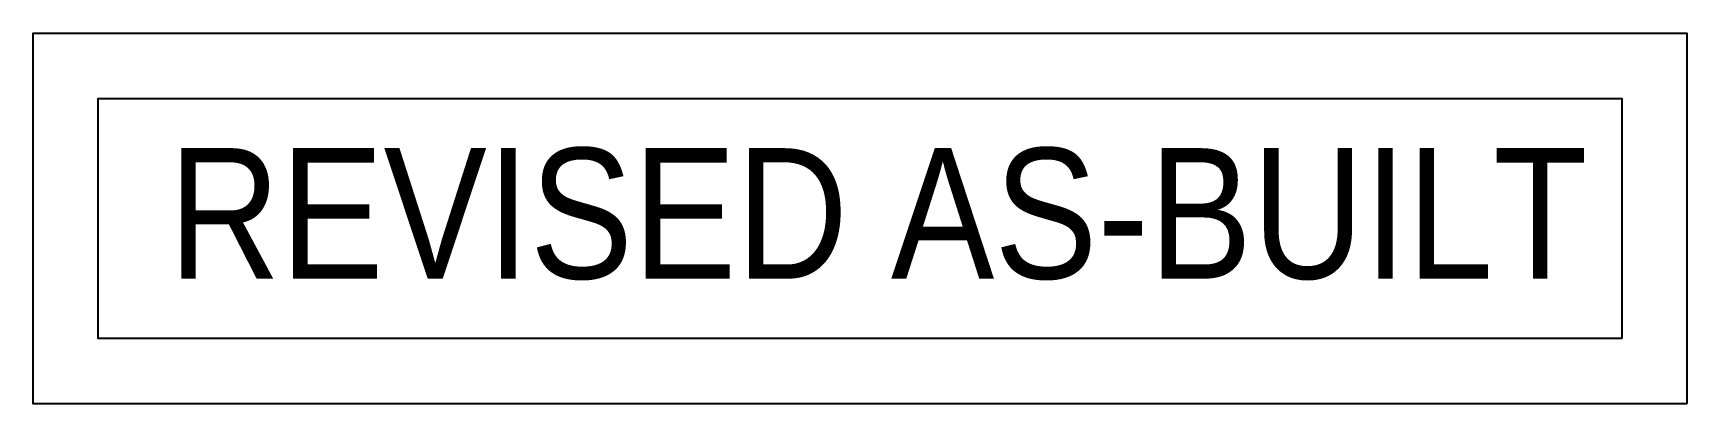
# Model space of a CAD drawing. Header units: inches. Extents: x 1.73 to 3.31, y 7.22 to 7.58.
import ezdxf

# ---------------------------------------------------------------- set-up
doc = ezdxf.new("R2010")
doc.units = ezdxf.units.IN
doc.header["$MEASUREMENT"] = 0
doc.styles.add('AR100', font='arial.ttf', dxfattribs={"width": 0.85})

msp = doc.modelspace()

# ---------------------------------------------------------------- linework, layer by layer
for points in [[(3.3139, 7.225), (1.7278, 7.225), (1.7278, 7.58), (3.3139, 7.58)], [(3.2514, 7.2875), (1.7903, 7.2875), (1.7903, 7.5175), (3.2514, 7.5175)]]:
    msp.add_lwpolyline(points, close=True)

# ---------------------------------------------------------------- texts
at = {"insert": (1.8578, 7.4699), "char_height": 0.125, "attachment_point": 1, "style": 'AR100'}
msp.add_mtext_dynamic_manual_height_columns('REVISED AS-BUILT', width=1.39358, gutter_width=1, heights=[0], dxfattribs=at)

doc.saveas('drawing.dxf')
